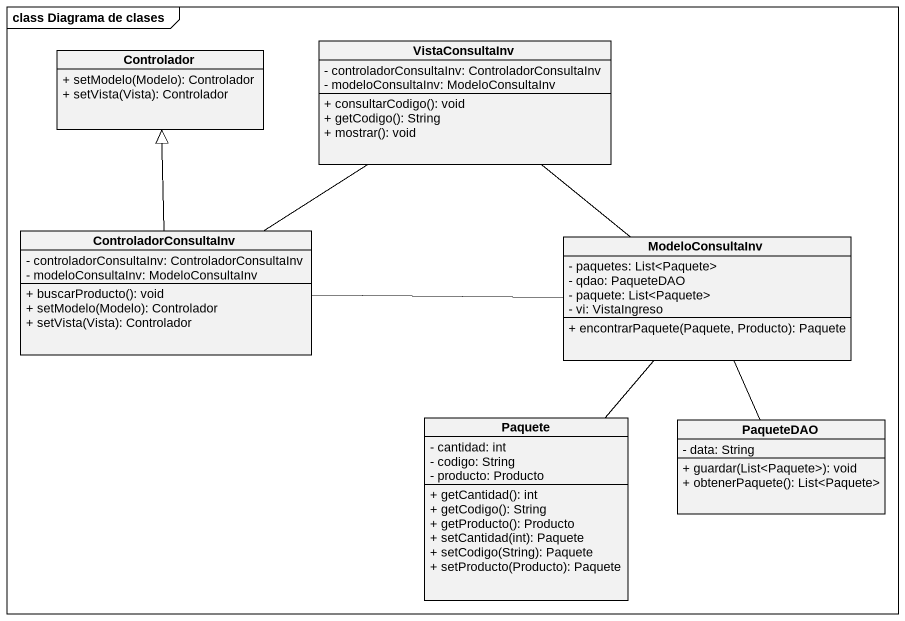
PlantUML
@startuml
mainframe class Diagrama de clases
hide circle
hide empty members
skinparam classAttributeIconSize 0
class Controlador {
  + setModelo(Modelo): Controlador
  + setVista(Vista): Controlador
}
class VistaConsultaInv {
  - controladorConsultaInv: ControladorConsultaInv
  - modeloConsultaInv: ModeloConsultaInv
  + consultarCodigo(): void
  + getCodigo(): String
  + mostrar(): void
}
class ControladorConsultaInv {
  - controladorConsultaInv: ControladorConsultaInv
  - modeloConsultaInv: ModeloConsultaInv
  + buscarProducto(): void
  + setModelo(Modelo): Controlador
  + setVista(Vista): Controlador
}
class ModeloConsultaInv {
  - paquetes: List<Paquete>
  - qdao: PaqueteDAO
  - paquete: List<Paquete>
  - vi: VistaIngreso
  + encontrarPaquete(Paquete, Producto): Paquete
}
class Paquete {
  - cantidad: int
  - codigo: String
  - producto: Producto
  + getCantidad(): int
  + getCodigo(): String
  + getProducto(): Producto
  + setCantidad(int): Paquete
  + setCodigo(String): Paquete
  + setProducto(Producto): Paquete
}
class PaqueteDAO {
  - data: String
  + guardar(List<Paquete>): void
  + obtenerPaquete(): List<Paquete>
}
VistaConsultaInv -- ModeloConsultaInv
ControladorConsultaInv -up-|> Controlador
ControladorConsultaInv -up- VistaConsultaInv
ControladorConsultaInv -right- ModeloConsultaInv
Paquete -up- ModeloConsultaInv
PaqueteDAO -up- ModeloConsultaInv
@enduml
